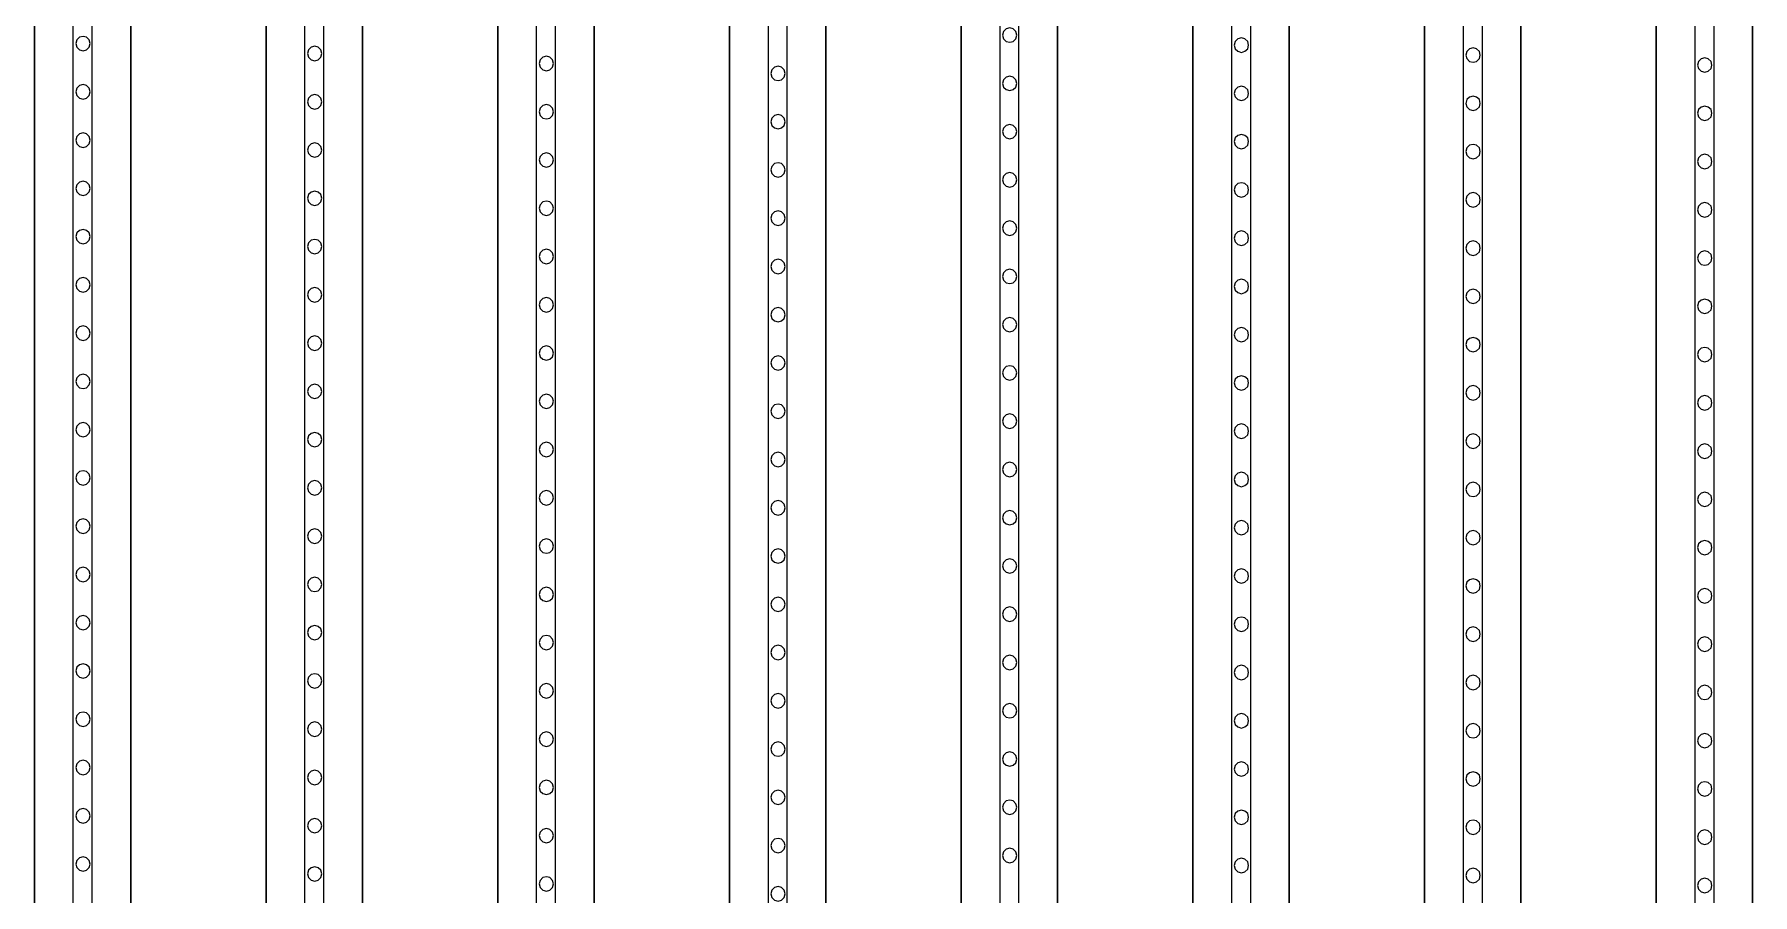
# Model space of a CAD drawing. Header units: metres. Extents: x -1550 to 1550, y -904 to 26100.
# Drawn here: x 12 to 190, y 6276.8 to 6365.9 of the extents above; entities that cross this region are included whole.
import ezdxf

# ---------------------------------------------------------------- set-up
doc = ezdxf.new("R2010")
doc.units = ezdxf.units.M
for name, color, linetype in [('Metal', 4, 'CONTINUOUS'), ('pattern_ionp', 7, 'CONTINUOUS'), ('Polyimide', 3, 'CONTINUOUS'), ('Polyimide_Negative', 5, 'CONTINUOUS')]:
    doc.layers.add(name, color=color, linetype=linetype)

msp = doc.modelspace()

# ---------------------------------------------------------------- linework, layer by layer
at = {"layer": 'Metal'}
for points in [[(18, 8.5), (18, 11993.5), (16, 11993.5), (16, 11993.5), (16, 8.5)], [(42, 262.47), (42, 11993.5), (40, 11993.5), (40, 11993.5), (40, 262.47)], [(66, 516.44), (66, 11993.5), (64, 11993.5), (64, 11993.5), (64, 516.44)], [(90, 770.4), (90, 11993.5), (88, 11993.5), (88, 11993.5), (88, 770.4)], [(114, 1024.37), (114, 11993.5), (112, 11993.5), (112, 11993.5), (112, 1024.37)], [(138, 1278.34), (138, 11993.5), (136, 11993.5), (136, 11993.5), (136, 1278.34)], [(162, 1532.31), (162, 11993.5), (160, 11993.5), (160, 11993.5), (160, 1532.31)], [(186, 1786.28), (186, 11993.5), (184, 11993.5), (184, 11993.5), (184, 1786.28)]]:
    msp.add_lwpolyline(points, dxfattribs=at)
at = {"layer": 'pattern_ionp'}
for points in [[(17.79, 6364.94), (17.69, 6365.32), (17.41, 6365.59), (17.04, 6365.69), (16.66, 6365.59), (16.39, 6365.32), (16.29, 6364.94), (16.39, 6364.57), (16.66, 6364.29), (17.04, 6364.19), (17.41, 6364.29), (17.69, 6364.57), (17.79, 6364.94)], [(113.79, 6365.82), (113.69, 6366.19), (113.41, 6366.47), (113.04, 6366.57), (112.66, 6366.47), (112.39, 6366.19), (112.29, 6365.82), (112.39, 6365.44), (112.66, 6365.17), (113.04, 6365.07), (113.41, 6365.17), (113.69, 6365.44), (113.79, 6365.82)], [(137.79, 6364.78), (137.69, 6365.16), (137.41, 6365.43), (137.04, 6365.53), (136.66, 6365.43), (136.39, 6365.16), (136.29, 6364.78), (136.39, 6364.41), (136.66, 6364.14), (137.04, 6364.03), (137.41, 6364.14), (137.69, 6364.41), (137.79, 6364.78)], [(41.79, 6363.91), (41.69, 6364.29), (41.41, 6364.56), (41.04, 6364.66), (40.66, 6364.56), (40.39, 6364.29), (40.29, 6363.91), (40.39, 6363.54), (40.66, 6363.26), (41.04, 6363.16), (41.41, 6363.26), (41.69, 6363.54), (41.79, 6363.91)], [(65.79, 6362.88), (65.69, 6363.25), (65.41, 6363.53), (65.04, 6363.63), (64.66, 6363.53), (64.39, 6363.25), (64.29, 6362.88), (64.39, 6362.5), (64.66, 6362.23), (65.04, 6362.13), (65.41, 6362.23), (65.69, 6362.5), (65.79, 6362.88)], [(161.79, 6363.75), (161.69, 6364.13), (161.41, 6364.4), (161.04, 6364.5), (160.66, 6364.4), (160.39, 6364.13), (160.29, 6363.75), (160.39, 6363.38), (160.66, 6363.1), (161.04, 6363), (161.41, 6363.1), (161.69, 6363.38), (161.79, 6363.75)], [(89.79, 6361.85), (89.69, 6362.22), (89.41, 6362.5), (89.04, 6362.6), (88.66, 6362.5), (88.39, 6362.22), (88.29, 6361.85), (88.39, 6361.47), (88.66, 6361.2), (89.04, 6361.1), (89.41, 6361.2), (89.69, 6361.47), (89.79, 6361.85)], [(185.79, 6362.72), (185.69, 6363.1), (185.41, 6363.37), (185.04, 6363.47), (184.66, 6363.37), (184.39, 6363.1), (184.29, 6362.72), (184.39, 6362.35), (184.66, 6362.07), (185.04, 6361.97), (185.41, 6362.07), (185.69, 6362.35), (185.79, 6362.72)], [(17.79, 6359.94), (17.69, 6360.32), (17.41, 6360.59), (17.04, 6360.69), (16.66, 6360.59), (16.39, 6360.32), (16.29, 6359.94), (16.39, 6359.57), (16.66, 6359.29), (17.04, 6359.19), (17.41, 6359.29), (17.69, 6359.57), (17.79, 6359.94)], [(113.79, 6360.82), (113.69, 6361.19), (113.41, 6361.47), (113.04, 6361.57), (112.66, 6361.47), (112.39, 6361.19), (112.29, 6360.82), (112.39, 6360.44), (112.66, 6360.17), (113.04, 6360.07), (113.41, 6360.17), (113.69, 6360.44), (113.79, 6360.82)], [(137.79, 6359.78), (137.69, 6360.16), (137.41, 6360.43), (137.04, 6360.53), (136.66, 6360.43), (136.39, 6360.16), (136.29, 6359.78), (136.39, 6359.41), (136.66, 6359.14), (137.04, 6359.03), (137.41, 6359.14), (137.69, 6359.41), (137.79, 6359.78)], [(41.79, 6358.91), (41.69, 6359.29), (41.41, 6359.56), (41.04, 6359.66), (40.66, 6359.56), (40.39, 6359.29), (40.29, 6358.91), (40.39, 6358.54), (40.66, 6358.26), (41.04, 6358.16), (41.41, 6358.26), (41.69, 6358.54), (41.79, 6358.91)], [(65.79, 6357.88), (65.69, 6358.25), (65.41, 6358.53), (65.04, 6358.63), (64.66, 6358.53), (64.39, 6358.25), (64.29, 6357.88), (64.39, 6357.5), (64.66, 6357.23), (65.04, 6357.13), (65.41, 6357.23), (65.69, 6357.5), (65.79, 6357.88)], [(161.79, 6358.75), (161.69, 6359.13), (161.41, 6359.4), (161.04, 6359.5), (160.66, 6359.4), (160.39, 6359.13), (160.29, 6358.75), (160.39, 6358.38), (160.66, 6358.1), (161.04, 6358), (161.41, 6358.1), (161.69, 6358.38), (161.79, 6358.75)], [(185.79, 6357.72), (185.69, 6358.1), (185.41, 6358.37), (185.04, 6358.47), (184.66, 6358.37), (184.39, 6358.1), (184.29, 6357.72), (184.39, 6357.35), (184.66, 6357.07), (185.04, 6356.97), (185.41, 6357.07), (185.69, 6357.35), (185.79, 6357.72)], [(89.79, 6356.85), (89.69, 6357.22), (89.41, 6357.5), (89.04, 6357.6), (88.66, 6357.5), (88.39, 6357.22), (88.29, 6356.85), (88.39, 6356.47), (88.66, 6356.2), (89.04, 6356.1), (89.41, 6356.2), (89.69, 6356.47), (89.79, 6356.85)], [(113.79, 6355.82), (113.69, 6356.19), (113.41, 6356.47), (113.04, 6356.57), (112.66, 6356.47), (112.39, 6356.19), (112.29, 6355.82), (112.39, 6355.44), (112.66, 6355.17), (113.04, 6355.07), (113.41, 6355.17), (113.69, 6355.44), (113.79, 6355.82)], [(17.79, 6354.94), (17.69, 6355.32), (17.41, 6355.59), (17.04, 6355.69), (16.66, 6355.59), (16.39, 6355.32), (16.29, 6354.94), (16.39, 6354.57), (16.66, 6354.29), (17.04, 6354.19), (17.41, 6354.29), (17.69, 6354.57), (17.79, 6354.94)], [(41.79, 6353.91), (41.69, 6354.29), (41.41, 6354.56), (41.04, 6354.66), (40.66, 6354.56), (40.39, 6354.29), (40.29, 6353.91), (40.39, 6353.54), (40.66, 6353.26), (41.04, 6353.16), (41.41, 6353.26), (41.69, 6353.54), (41.79, 6353.91)], [(137.79, 6354.78), (137.69, 6355.16), (137.41, 6355.43), (137.04, 6355.53), (136.66, 6355.43), (136.39, 6355.16), (136.29, 6354.78), (136.39, 6354.41), (136.66, 6354.14), (137.04, 6354.03), (137.41, 6354.14), (137.69, 6354.41), (137.79, 6354.78)], [(65.79, 6352.88), (65.69, 6353.25), (65.41, 6353.53), (65.04, 6353.63), (64.66, 6353.53), (64.39, 6353.25), (64.29, 6352.88), (64.39, 6352.5), (64.66, 6352.23), (65.04, 6352.13), (65.41, 6352.23), (65.69, 6352.5), (65.79, 6352.88)], [(161.79, 6353.75), (161.69, 6354.13), (161.41, 6354.4), (161.04, 6354.5), (160.66, 6354.4), (160.39, 6354.13), (160.29, 6353.75), (160.39, 6353.38), (160.66, 6353.1), (161.04, 6353), (161.41, 6353.1), (161.69, 6353.38), (161.79, 6353.75)], [(185.79, 6352.72), (185.69, 6353.1), (185.41, 6353.37), (185.04, 6353.47), (184.66, 6353.37), (184.39, 6353.1), (184.29, 6352.72), (184.39, 6352.35), (184.66, 6352.07), (185.04, 6351.97), (185.41, 6352.07), (185.69, 6352.35), (185.79, 6352.72)], [(89.79, 6351.85), (89.69, 6352.22), (89.41, 6352.5), (89.04, 6352.6), (88.66, 6352.5), (88.39, 6352.22), (88.29, 6351.85), (88.39, 6351.47), (88.66, 6351.2), (89.04, 6351.1), (89.41, 6351.2), (89.69, 6351.47), (89.79, 6351.85)], [(113.79, 6350.82), (113.69, 6351.19), (113.41, 6351.47), (113.04, 6351.57), (112.66, 6351.47), (112.39, 6351.19), (112.29, 6350.82), (112.39, 6350.44), (112.66, 6350.17), (113.04, 6350.07), (113.41, 6350.17), (113.69, 6350.44), (113.79, 6350.82)], [(17.79, 6349.94), (17.69, 6350.32), (17.41, 6350.59), (17.04, 6350.69), (16.66, 6350.59), (16.39, 6350.32), (16.29, 6349.94), (16.39, 6349.57), (16.66, 6349.29), (17.04, 6349.19), (17.41, 6349.29), (17.69, 6349.57), (17.79, 6349.94)], [(41.79, 6348.91), (41.69, 6349.29), (41.41, 6349.56), (41.04, 6349.66), (40.66, 6349.56), (40.39, 6349.29), (40.29, 6348.91), (40.39, 6348.54), (40.66, 6348.26), (41.04, 6348.16), (41.41, 6348.26), (41.69, 6348.54), (41.79, 6348.91)], [(137.79, 6349.78), (137.69, 6350.16), (137.41, 6350.43), (137.04, 6350.53), (136.66, 6350.43), (136.39, 6350.16), (136.29, 6349.78), (136.39, 6349.41), (136.66, 6349.14), (137.04, 6349.03), (137.41, 6349.14), (137.69, 6349.41), (137.79, 6349.78)], [(161.79, 6348.75), (161.69, 6349.13), (161.41, 6349.4), (161.04, 6349.5), (160.66, 6349.4), (160.39, 6349.13), (160.29, 6348.75), (160.39, 6348.38), (160.66, 6348.1), (161.04, 6348), (161.41, 6348.1), (161.69, 6348.38), (161.79, 6348.75)], [(65.79, 6347.88), (65.69, 6348.25), (65.41, 6348.53), (65.04, 6348.63), (64.66, 6348.53), (64.39, 6348.25), (64.29, 6347.88), (64.39, 6347.5), (64.66, 6347.23), (65.04, 6347.13), (65.41, 6347.23), (65.69, 6347.5), (65.79, 6347.88)], [(89.79, 6346.85), (89.69, 6347.22), (89.41, 6347.5), (89.04, 6347.6), (88.66, 6347.5), (88.39, 6347.22), (88.29, 6346.85), (88.39, 6346.47), (88.66, 6346.2), (89.04, 6346.1), (89.41, 6346.2), (89.69, 6346.47), (89.79, 6346.85)], [(185.79, 6347.72), (185.69, 6348.1), (185.41, 6348.37), (185.04, 6348.47), (184.66, 6348.37), (184.39, 6348.1), (184.29, 6347.72), (184.39, 6347.35), (184.66, 6347.07), (185.04, 6346.97), (185.41, 6347.07), (185.69, 6347.35), (185.79, 6347.72)], [(113.79, 6345.82), (113.69, 6346.19), (113.41, 6346.47), (113.04, 6346.57), (112.66, 6346.47), (112.39, 6346.19), (112.29, 6345.82), (112.39, 6345.44), (112.66, 6345.17), (113.04, 6345.07), (113.41, 6345.17), (113.69, 6345.44), (113.79, 6345.82)], [(17.79, 6344.94), (17.69, 6345.32), (17.41, 6345.59), (17.04, 6345.69), (16.66, 6345.59), (16.39, 6345.32), (16.29, 6344.94), (16.39, 6344.57), (16.66, 6344.29), (17.04, 6344.19), (17.41, 6344.29), (17.69, 6344.57), (17.79, 6344.94)], [(41.79, 6343.91), (41.69, 6344.29), (41.41, 6344.56), (41.04, 6344.66), (40.66, 6344.56), (40.39, 6344.29), (40.29, 6343.91), (40.39, 6343.54), (40.66, 6343.26), (41.04, 6343.16), (41.41, 6343.26), (41.69, 6343.54), (41.79, 6343.91)], [(137.79, 6344.78), (137.69, 6345.16), (137.41, 6345.43), (137.04, 6345.53), (136.66, 6345.43), (136.39, 6345.16), (136.29, 6344.78), (136.39, 6344.41), (136.66, 6344.14), (137.04, 6344.03), (137.41, 6344.14), (137.69, 6344.41), (137.79, 6344.78)], [(161.79, 6343.75), (161.69, 6344.13), (161.41, 6344.4), (161.04, 6344.5), (160.66, 6344.4), (160.39, 6344.13), (160.29, 6343.75), (160.39, 6343.38), (160.66, 6343.1), (161.04, 6343), (161.41, 6343.1), (161.69, 6343.38), (161.79, 6343.75)], [(65.79, 6342.88), (65.69, 6343.25), (65.41, 6343.53), (65.04, 6343.63), (64.66, 6343.53), (64.39, 6343.25), (64.29, 6342.88), (64.39, 6342.5), (64.66, 6342.23), (65.04, 6342.13), (65.41, 6342.23), (65.69, 6342.5), (65.79, 6342.88)], [(89.79, 6341.85), (89.69, 6342.22), (89.41, 6342.5), (89.04, 6342.6), (88.66, 6342.5), (88.39, 6342.22), (88.29, 6341.85), (88.39, 6341.47), (88.66, 6341.2), (89.04, 6341.1), (89.41, 6341.2), (89.69, 6341.47), (89.79, 6341.85)], [(185.79, 6342.72), (185.69, 6343.1), (185.41, 6343.37), (185.04, 6343.47), (184.66, 6343.37), (184.39, 6343.1), (184.29, 6342.72), (184.39, 6342.35), (184.66, 6342.07), (185.04, 6341.97), (185.41, 6342.07), (185.69, 6342.35), (185.79, 6342.72)], [(17.79, 6339.94), (17.69, 6340.32), (17.41, 6340.59), (17.04, 6340.69), (16.66, 6340.59), (16.39, 6340.32), (16.29, 6339.94), (16.39, 6339.57), (16.66, 6339.29), (17.04, 6339.19), (17.41, 6339.29), (17.69, 6339.57), (17.79, 6339.94)], [(113.79, 6340.82), (113.69, 6341.19), (113.41, 6341.47), (113.04, 6341.57), (112.66, 6341.47), (112.39, 6341.19), (112.29, 6340.82), (112.39, 6340.44), (112.66, 6340.17), (113.04, 6340.07), (113.41, 6340.17), (113.69, 6340.44), (113.79, 6340.82)], [(137.79, 6339.78), (137.69, 6340.16), (137.41, 6340.43), (137.04, 6340.53), (136.66, 6340.43), (136.39, 6340.16), (136.29, 6339.78), (136.39, 6339.41), (136.66, 6339.14), (137.04, 6339.03), (137.41, 6339.14), (137.69, 6339.41), (137.79, 6339.78)], [(41.79, 6338.91), (41.69, 6339.29), (41.41, 6339.56), (41.04, 6339.66), (40.66, 6339.56), (40.39, 6339.29), (40.29, 6338.91), (40.39, 6338.54), (40.66, 6338.26), (41.04, 6338.16), (41.41, 6338.26), (41.69, 6338.54), (41.79, 6338.91)], [(65.79, 6337.88), (65.69, 6338.25), (65.41, 6338.53), (65.04, 6338.63), (64.66, 6338.53), (64.39, 6338.25), (64.29, 6337.88), (64.39, 6337.5), (64.66, 6337.23), (65.04, 6337.13), (65.41, 6337.23), (65.69, 6337.5), (65.79, 6337.88)], [(161.79, 6338.75), (161.69, 6339.13), (161.41, 6339.4), (161.04, 6339.5), (160.66, 6339.4), (160.39, 6339.13), (160.29, 6338.75), (160.39, 6338.38), (160.66, 6338.1), (161.04, 6338), (161.41, 6338.1), (161.69, 6338.38), (161.79, 6338.75)], [(89.79, 6336.85), (89.69, 6337.22), (89.41, 6337.5), (89.04, 6337.6), (88.66, 6337.5), (88.39, 6337.22), (88.29, 6336.85), (88.39, 6336.47), (88.66, 6336.2), (89.04, 6336.1), (89.41, 6336.2), (89.69, 6336.47), (89.79, 6336.85)], [(185.79, 6337.72), (185.69, 6338.1), (185.41, 6338.37), (185.04, 6338.47), (184.66, 6338.37), (184.39, 6338.1), (184.29, 6337.72), (184.39, 6337.35), (184.66, 6337.07), (185.04, 6336.97), (185.41, 6337.07), (185.69, 6337.35), (185.79, 6337.72)], [(17.79, 6334.94), (17.69, 6335.32), (17.41, 6335.59), (17.04, 6335.69), (16.66, 6335.59), (16.39, 6335.32), (16.29, 6334.94), (16.39, 6334.57), (16.66, 6334.29), (17.04, 6334.19), (17.41, 6334.29), (17.69, 6334.57), (17.79, 6334.94)], [(113.79, 6335.82), (113.69, 6336.19), (113.41, 6336.47), (113.04, 6336.57), (112.66, 6336.47), (112.39, 6336.19), (112.29, 6335.82), (112.39, 6335.44), (112.66, 6335.17), (113.04, 6335.07), (113.41, 6335.17), (113.69, 6335.44), (113.79, 6335.82)], [(137.79, 6334.78), (137.69, 6335.16), (137.41, 6335.43), (137.04, 6335.53), (136.66, 6335.43), (136.39, 6335.16), (136.29, 6334.78), (136.39, 6334.41), (136.66, 6334.14), (137.04, 6334.03), (137.41, 6334.14), (137.69, 6334.41), (137.79, 6334.78)], [(41.79, 6333.91), (41.69, 6334.29), (41.41, 6334.56), (41.04, 6334.66), (40.66, 6334.56), (40.39, 6334.29), (40.29, 6333.91), (40.39, 6333.54), (40.66, 6333.26), (41.04, 6333.16), (41.41, 6333.26), (41.69, 6333.54), (41.79, 6333.91)], [(65.79, 6332.88), (65.69, 6333.25), (65.41, 6333.53), (65.04, 6333.63), (64.66, 6333.53), (64.39, 6333.25), (64.29, 6332.88), (64.39, 6332.5), (64.66, 6332.23), (65.04, 6332.13), (65.41, 6332.23), (65.69, 6332.5), (65.79, 6332.88)], [(161.79, 6333.75), (161.69, 6334.13), (161.41, 6334.4), (161.04, 6334.5), (160.66, 6334.4), (160.39, 6334.13), (160.29, 6333.75), (160.39, 6333.38), (160.66, 6333.1), (161.04, 6333), (161.41, 6333.1), (161.69, 6333.38), (161.79, 6333.75)], [(185.79, 6332.72), (185.69, 6333.1), (185.41, 6333.37), (185.04, 6333.47), (184.66, 6333.37), (184.39, 6333.1), (184.29, 6332.72), (184.39, 6332.35), (184.66, 6332.07), (185.04, 6331.97), (185.41, 6332.07), (185.69, 6332.35), (185.79, 6332.72)], [(89.79, 6331.85), (89.69, 6332.22), (89.41, 6332.5), (89.04, 6332.6), (88.66, 6332.5), (88.39, 6332.22), (88.29, 6331.85), (88.39, 6331.47), (88.66, 6331.2), (89.04, 6331.1), (89.41, 6331.2), (89.69, 6331.47), (89.79, 6331.85)], [(113.79, 6330.82), (113.69, 6331.19), (113.41, 6331.47), (113.04, 6331.57), (112.66, 6331.47), (112.39, 6331.19), (112.29, 6330.82), (112.39, 6330.44), (112.66, 6330.17), (113.04, 6330.07), (113.41, 6330.17), (113.69, 6330.44), (113.79, 6330.82)], [(17.79, 6329.94), (17.69, 6330.32), (17.41, 6330.59), (17.04, 6330.69), (16.66, 6330.59), (16.39, 6330.32), (16.29, 6329.94), (16.39, 6329.57), (16.66, 6329.29), (17.04, 6329.19), (17.41, 6329.29), (17.69, 6329.57), (17.79, 6329.94)], [(137.79, 6329.78), (137.69, 6330.16), (137.41, 6330.43), (137.04, 6330.53), (136.66, 6330.43), (136.39, 6330.16), (136.29, 6329.78), (136.39, 6329.41), (136.66, 6329.14), (137.04, 6329.03), (137.41, 6329.14), (137.69, 6329.41), (137.79, 6329.78)], [(41.79, 6328.91), (41.69, 6329.29), (41.41, 6329.56), (41.04, 6329.66), (40.66, 6329.56), (40.39, 6329.29), (40.29, 6328.91), (40.39, 6328.54), (40.66, 6328.26), (41.04, 6328.16), (41.41, 6328.26), (41.69, 6328.54), (41.79, 6328.91)], [(65.79, 6327.88), (65.69, 6328.25), (65.41, 6328.53), (65.04, 6328.63), (64.66, 6328.53), (64.39, 6328.25), (64.29, 6327.88), (64.39, 6327.5), (64.66, 6327.23), (65.04, 6327.13), (65.41, 6327.23), (65.69, 6327.5), (65.79, 6327.88)], [(161.79, 6328.75), (161.69, 6329.13), (161.41, 6329.4), (161.04, 6329.5), (160.66, 6329.4), (160.39, 6329.13), (160.29, 6328.75), (160.39, 6328.38), (160.66, 6328.1), (161.04, 6328), (161.41, 6328.1), (161.69, 6328.38), (161.79, 6328.75)], [(185.79, 6327.72), (185.69, 6328.1), (185.41, 6328.37), (185.04, 6328.47), (184.66, 6328.37), (184.39, 6328.1), (184.29, 6327.72), (184.39, 6327.35), (184.66, 6327.07), (185.04, 6326.97), (185.41, 6327.07), (185.69, 6327.35), (185.79, 6327.72)], [(89.79, 6326.85), (89.69, 6327.22), (89.41, 6327.5), (89.04, 6327.6), (88.66, 6327.5), (88.39, 6327.22), (88.29, 6326.85), (88.39, 6326.47), (88.66, 6326.2), (89.04, 6326.1), (89.41, 6326.2), (89.69, 6326.47), (89.79, 6326.85)], [(113.79, 6325.82), (113.69, 6326.19), (113.41, 6326.47), (113.04, 6326.57), (112.66, 6326.47), (112.39, 6326.19), (112.29, 6325.82), (112.39, 6325.44), (112.66, 6325.17), (113.04, 6325.07), (113.41, 6325.17), (113.69, 6325.44), (113.79, 6325.82)], [(17.79, 6324.94), (17.69, 6325.32), (17.41, 6325.59), (17.04, 6325.69), (16.66, 6325.59), (16.39, 6325.32), (16.29, 6324.94), (16.39, 6324.57), (16.66, 6324.29), (17.04, 6324.19), (17.41, 6324.29), (17.69, 6324.57), (17.79, 6324.94)], [(41.79, 6323.91), (41.69, 6324.29), (41.41, 6324.56), (41.04, 6324.66), (40.66, 6324.56), (40.39, 6324.29), (40.29, 6323.91), (40.39, 6323.54), (40.66, 6323.26), (41.04, 6323.16), (41.41, 6323.26), (41.69, 6323.54), (41.79, 6323.91)], [(137.79, 6324.78), (137.69, 6325.16), (137.41, 6325.43), (137.04, 6325.53), (136.66, 6325.43), (136.39, 6325.16), (136.29, 6324.78), (136.39, 6324.41), (136.66, 6324.14), (137.04, 6324.03), (137.41, 6324.14), (137.69, 6324.41), (137.79, 6324.78)], [(161.79, 6323.75), (161.69, 6324.13), (161.41, 6324.4), (161.04, 6324.5), (160.66, 6324.4), (160.39, 6324.13), (160.29, 6323.75), (160.39, 6323.38), (160.66, 6323.1), (161.04, 6323), (161.41, 6323.1), (161.69, 6323.38), (161.79, 6323.75)], [(65.79, 6322.88), (65.69, 6323.25), (65.41, 6323.53), (65.04, 6323.63), (64.66, 6323.53), (64.39, 6323.25), (64.29, 6322.88), (64.39, 6322.5), (64.66, 6322.23), (65.04, 6322.13), (65.41, 6322.23), (65.69, 6322.5), (65.79, 6322.88)], [(89.79, 6321.85), (89.69, 6322.22), (89.41, 6322.5), (89.04, 6322.6), (88.66, 6322.5), (88.39, 6322.22), (88.29, 6321.85), (88.39, 6321.47), (88.66, 6321.2), (89.04, 6321.1), (89.41, 6321.2), (89.69, 6321.47), (89.79, 6321.85)], [(185.79, 6322.72), (185.69, 6323.1), (185.41, 6323.37), (185.04, 6323.47), (184.66, 6323.37), (184.39, 6323.1), (184.29, 6322.72), (184.39, 6322.35), (184.66, 6322.07), (185.04, 6321.97), (185.41, 6322.07), (185.69, 6322.35), (185.79, 6322.72)], [(113.79, 6320.82), (113.69, 6321.19), (113.41, 6321.47), (113.04, 6321.57), (112.66, 6321.47), (112.39, 6321.19), (112.29, 6320.82), (112.39, 6320.44), (112.66, 6320.17), (113.04, 6320.07), (113.41, 6320.17), (113.69, 6320.44), (113.79, 6320.82)], [(17.79, 6319.94), (17.69, 6320.32), (17.41, 6320.59), (17.04, 6320.69), (16.66, 6320.59), (16.39, 6320.32), (16.29, 6319.94), (16.39, 6319.57), (16.66, 6319.29), (17.04, 6319.19), (17.41, 6319.29), (17.69, 6319.57), (17.79, 6319.94)], [(41.79, 6318.91), (41.69, 6319.29), (41.41, 6319.56), (41.04, 6319.66), (40.66, 6319.56), (40.39, 6319.29), (40.29, 6318.91), (40.39, 6318.54), (40.66, 6318.26), (41.04, 6318.16), (41.41, 6318.26), (41.69, 6318.54), (41.79, 6318.91)], [(137.79, 6319.78), (137.69, 6320.16), (137.41, 6320.43), (137.04, 6320.53), (136.66, 6320.43), (136.39, 6320.16), (136.29, 6319.78), (136.39, 6319.41), (136.66, 6319.14), (137.04, 6319.03), (137.41, 6319.14), (137.69, 6319.41), (137.79, 6319.78)], [(161.79, 6318.75), (161.69, 6319.13), (161.41, 6319.4), (161.04, 6319.5), (160.66, 6319.4), (160.39, 6319.13), (160.29, 6318.75), (160.39, 6318.38), (160.66, 6318.1), (161.04, 6318), (161.41, 6318.1), (161.69, 6318.38), (161.79, 6318.75)], [(65.79, 6317.88), (65.69, 6318.25), (65.41, 6318.53), (65.04, 6318.63), (64.66, 6318.53), (64.39, 6318.25), (64.29, 6317.88), (64.39, 6317.5), (64.66, 6317.23), (65.04, 6317.13), (65.41, 6317.23), (65.69, 6317.5), (65.79, 6317.88)], [(89.79, 6316.85), (89.69, 6317.22), (89.41, 6317.5), (89.04, 6317.6), (88.66, 6317.5), (88.39, 6317.22), (88.29, 6316.85), (88.39, 6316.47), (88.66, 6316.2), (89.04, 6316.1), (89.41, 6316.2), (89.69, 6316.47), (89.79, 6316.85)], [(185.79, 6317.72), (185.69, 6318.1), (185.41, 6318.37), (185.04, 6318.47), (184.66, 6318.37), (184.39, 6318.1), (184.29, 6317.72), (184.39, 6317.35), (184.66, 6317.07), (185.04, 6316.97), (185.41, 6317.07), (185.69, 6317.35), (185.79, 6317.72)], [(17.79, 6314.94), (17.69, 6315.32), (17.41, 6315.59), (17.04, 6315.69), (16.66, 6315.59), (16.39, 6315.32), (16.29, 6314.94), (16.39, 6314.57), (16.66, 6314.29), (17.04, 6314.19), (17.41, 6314.29), (17.69, 6314.57), (17.79, 6314.94)], [(113.79, 6315.82), (113.69, 6316.19), (113.41, 6316.47), (113.04, 6316.57), (112.66, 6316.47), (112.39, 6316.19), (112.29, 6315.82), (112.39, 6315.44), (112.66, 6315.17), (113.04, 6315.07), (113.41, 6315.17), (113.69, 6315.44), (113.79, 6315.82)], [(137.79, 6314.78), (137.69, 6315.16), (137.41, 6315.43), (137.04, 6315.53), (136.66, 6315.43), (136.39, 6315.16), (136.29, 6314.78), (136.39, 6314.41), (136.66, 6314.14), (137.04, 6314.03), (137.41, 6314.14), (137.69, 6314.41), (137.79, 6314.78)], [(41.79, 6313.91), (41.69, 6314.29), (41.41, 6314.56), (41.04, 6314.66), (40.66, 6314.56), (40.39, 6314.29), (40.29, 6313.91), (40.39, 6313.54), (40.66, 6313.26), (41.04, 6313.16), (41.41, 6313.26), (41.69, 6313.54), (41.79, 6313.91)], [(161.79, 6313.75), (161.69, 6314.13), (161.41, 6314.4), (161.04, 6314.5), (160.66, 6314.4), (160.39, 6314.13), (160.29, 6313.75), (160.39, 6313.38), (160.66, 6313.1), (161.04, 6313), (161.41, 6313.1), (161.69, 6313.38), (161.79, 6313.75)], [(65.79, 6312.88), (65.69, 6313.25), (65.41, 6313.53), (65.04, 6313.63), (64.66, 6313.53), (64.39, 6313.25), (64.29, 6312.88), (64.39, 6312.5), (64.66, 6312.23), (65.04, 6312.13), (65.41, 6312.23), (65.69, 6312.5), (65.79, 6312.88)], [(89.79, 6311.85), (89.69, 6312.22), (89.41, 6312.5), (89.04, 6312.6), (88.66, 6312.5), (88.39, 6312.22), (88.29, 6311.85), (88.39, 6311.47), (88.66, 6311.2), (89.04, 6311.1), (89.41, 6311.2), (89.69, 6311.47), (89.79, 6311.85)], [(185.79, 6312.72), (185.69, 6313.1), (185.41, 6313.37), (185.04, 6313.47), (184.66, 6313.37), (184.39, 6313.1), (184.29, 6312.72), (184.39, 6312.35), (184.66, 6312.07), (185.04, 6311.97), (185.41, 6312.07), (185.69, 6312.35), (185.79, 6312.72)], [(17.79, 6309.94), (17.69, 6310.32), (17.41, 6310.59), (17.04, 6310.69), (16.66, 6310.59), (16.39, 6310.32), (16.29, 6309.94), (16.39, 6309.57), (16.66, 6309.29), (17.04, 6309.19), (17.41, 6309.29), (17.69, 6309.57), (17.79, 6309.94)], [(113.79, 6310.82), (113.69, 6311.19), (113.41, 6311.47), (113.04, 6311.57), (112.66, 6311.47), (112.39, 6311.19), (112.29, 6310.82), (112.39, 6310.44), (112.66, 6310.17), (113.04, 6310.07), (113.41, 6310.17), (113.69, 6310.44), (113.79, 6310.82)], [(137.79, 6309.78), (137.69, 6310.16), (137.41, 6310.43), (137.04, 6310.53), (136.66, 6310.43), (136.39, 6310.16), (136.29, 6309.78), (136.39, 6309.41), (136.66, 6309.14), (137.04, 6309.03), (137.41, 6309.14), (137.69, 6309.41), (137.79, 6309.78)], [(41.79, 6308.91), (41.69, 6309.29), (41.41, 6309.56), (41.04, 6309.66), (40.66, 6309.56), (40.39, 6309.29), (40.29, 6308.91), (40.39, 6308.54), (40.66, 6308.26), (41.04, 6308.16), (41.41, 6308.26), (41.69, 6308.54), (41.79, 6308.91)], [(65.79, 6307.88), (65.69, 6308.25), (65.41, 6308.53), (65.04, 6308.63), (64.66, 6308.53), (64.39, 6308.25), (64.29, 6307.88), (64.39, 6307.5), (64.66, 6307.23), (65.04, 6307.13), (65.41, 6307.23), (65.69, 6307.5), (65.79, 6307.88)], [(161.79, 6308.75), (161.69, 6309.13), (161.41, 6309.4), (161.04, 6309.5), (160.66, 6309.4), (160.39, 6309.13), (160.29, 6308.75), (160.39, 6308.38), (160.66, 6308.1), (161.04, 6308), (161.41, 6308.1), (161.69, 6308.38), (161.79, 6308.75)], [(185.79, 6307.72), (185.69, 6308.1), (185.41, 6308.37), (185.04, 6308.47), (184.66, 6308.37), (184.39, 6308.1), (184.29, 6307.72), (184.39, 6307.35), (184.66, 6307.07), (185.04, 6306.97), (185.41, 6307.07), (185.69, 6307.35), (185.79, 6307.72)], [(89.79, 6306.85), (89.69, 6307.22), (89.41, 6307.5), (89.04, 6307.6), (88.66, 6307.5), (88.39, 6307.22), (88.29, 6306.85), (88.39, 6306.47), (88.66, 6306.2), (89.04, 6306.1), (89.41, 6306.2), (89.69, 6306.47), (89.79, 6306.85)], [(113.79, 6305.82), (113.69, 6306.19), (113.41, 6306.47), (113.04, 6306.57), (112.66, 6306.47), (112.39, 6306.19), (112.29, 6305.82), (112.39, 6305.44), (112.66, 6305.17), (113.04, 6305.07), (113.41, 6305.17), (113.69, 6305.44), (113.79, 6305.82)], [(17.79, 6304.94), (17.69, 6305.32), (17.41, 6305.59), (17.04, 6305.69), (16.66, 6305.59), (16.39, 6305.32), (16.29, 6304.94), (16.39, 6304.57), (16.66, 6304.29), (17.04, 6304.19), (17.41, 6304.29), (17.69, 6304.57), (17.79, 6304.94)], [(137.79, 6304.78), (137.69, 6305.16), (137.41, 6305.43), (137.04, 6305.53), (136.66, 6305.43), (136.39, 6305.16), (136.29, 6304.78), (136.39, 6304.41), (136.66, 6304.14), (137.04, 6304.03), (137.41, 6304.14), (137.69, 6304.41), (137.79, 6304.78)], [(41.79, 6303.91), (41.69, 6304.29), (41.41, 6304.56), (41.04, 6304.66), (40.66, 6304.56), (40.39, 6304.29), (40.29, 6303.91), (40.39, 6303.54), (40.66, 6303.26), (41.04, 6303.16), (41.41, 6303.26), (41.69, 6303.54), (41.79, 6303.91)], [(65.79, 6302.88), (65.69, 6303.25), (65.41, 6303.53), (65.04, 6303.63), (64.66, 6303.53), (64.39, 6303.25), (64.29, 6302.88), (64.39, 6302.5), (64.66, 6302.23), (65.04, 6302.13), (65.41, 6302.23), (65.69, 6302.5), (65.79, 6302.88)], [(161.79, 6303.75), (161.69, 6304.13), (161.41, 6304.4), (161.04, 6304.5), (160.66, 6304.4), (160.39, 6304.13), (160.29, 6303.75), (160.39, 6303.38), (160.66, 6303.1), (161.04, 6303), (161.41, 6303.1), (161.69, 6303.38), (161.79, 6303.75)], [(185.79, 6302.72), (185.69, 6303.1), (185.41, 6303.37), (185.04, 6303.47), (184.66, 6303.37), (184.39, 6303.1), (184.29, 6302.72), (184.39, 6302.35), (184.66, 6302.07), (185.04, 6301.97), (185.41, 6302.07), (185.69, 6302.35), (185.79, 6302.72)], [(89.79, 6301.85), (89.69, 6302.22), (89.41, 6302.5), (89.04, 6302.6), (88.66, 6302.5), (88.39, 6302.22), (88.29, 6301.85), (88.39, 6301.47), (88.66, 6301.2), (89.04, 6301.1), (89.41, 6301.2), (89.69, 6301.47), (89.79, 6301.85)], [(113.79, 6300.82), (113.69, 6301.19), (113.41, 6301.47), (113.04, 6301.57), (112.66, 6301.47), (112.39, 6301.19), (112.29, 6300.82), (112.39, 6300.44), (112.66, 6300.17), (113.04, 6300.07), (113.41, 6300.17), (113.69, 6300.44), (113.79, 6300.82)], [(17.79, 6299.94), (17.69, 6300.32), (17.41, 6300.59), (17.04, 6300.69), (16.66, 6300.59), (16.39, 6300.32), (16.29, 6299.94), (16.39, 6299.57), (16.66, 6299.29), (17.04, 6299.19), (17.41, 6299.29), (17.69, 6299.57), (17.79, 6299.94)], [(41.79, 6298.91), (41.69, 6299.29), (41.41, 6299.56), (41.04, 6299.66), (40.66, 6299.56), (40.39, 6299.29), (40.29, 6298.91), (40.39, 6298.54), (40.66, 6298.26), (41.04, 6298.16), (41.41, 6298.26), (41.69, 6298.54), (41.79, 6298.91)], [(137.79, 6299.78), (137.69, 6300.16), (137.41, 6300.43), (137.04, 6300.53), (136.66, 6300.43), (136.39, 6300.16), (136.29, 6299.78), (136.39, 6299.41), (136.66, 6299.14), (137.04, 6299.03), (137.41, 6299.14), (137.69, 6299.41), (137.79, 6299.78)], [(161.79, 6298.75), (161.69, 6299.13), (161.41, 6299.4), (161.04, 6299.5), (160.66, 6299.4), (160.39, 6299.13), (160.29, 6298.75), (160.39, 6298.38), (160.66, 6298.1), (161.04, 6298), (161.41, 6298.1), (161.69, 6298.38), (161.79, 6298.75)], [(65.79, 6297.88), (65.69, 6298.25), (65.41, 6298.53), (65.04, 6298.63), (64.66, 6298.53), (64.39, 6298.25), (64.29, 6297.88), (64.39, 6297.5), (64.66, 6297.23), (65.04, 6297.13), (65.41, 6297.23), (65.69, 6297.5), (65.79, 6297.88)], [(185.79, 6297.72), (185.69, 6298.1), (185.41, 6298.37), (185.04, 6298.47), (184.66, 6298.37), (184.39, 6298.1), (184.29, 6297.72), (184.39, 6297.35), (184.66, 6297.07), (185.04, 6296.97), (185.41, 6297.07), (185.69, 6297.35), (185.79, 6297.72)], [(89.79, 6296.85), (89.69, 6297.22), (89.41, 6297.5), (89.04, 6297.6), (88.66, 6297.5), (88.39, 6297.22), (88.29, 6296.85), (88.39, 6296.47), (88.66, 6296.2), (89.04, 6296.1), (89.41, 6296.2), (89.69, 6296.47), (89.79, 6296.85)], [(113.79, 6295.82), (113.69, 6296.19), (113.41, 6296.47), (113.04, 6296.57), (112.66, 6296.47), (112.39, 6296.19), (112.29, 6295.82), (112.39, 6295.44), (112.66, 6295.17), (113.04, 6295.07), (113.41, 6295.17), (113.69, 6295.44), (113.79, 6295.82)], [(17.79, 6294.94), (17.69, 6295.32), (17.41, 6295.59), (17.04, 6295.69), (16.66, 6295.59), (16.39, 6295.32), (16.29, 6294.94), (16.39, 6294.57), (16.66, 6294.29), (17.04, 6294.19), (17.41, 6294.29), (17.69, 6294.57), (17.79, 6294.94)], [(41.79, 6293.91), (41.69, 6294.29), (41.41, 6294.56), (41.04, 6294.66), (40.66, 6294.56), (40.39, 6294.29), (40.29, 6293.91), (40.39, 6293.54), (40.66, 6293.26), (41.04, 6293.16), (41.41, 6293.26), (41.69, 6293.54), (41.79, 6293.91)], [(137.79, 6294.78), (137.69, 6295.16), (137.41, 6295.43), (137.04, 6295.53), (136.66, 6295.43), (136.39, 6295.16), (136.29, 6294.78), (136.39, 6294.41), (136.66, 6294.14), (137.04, 6294.03), (137.41, 6294.14), (137.69, 6294.41), (137.79, 6294.78)], [(161.79, 6293.75), (161.69, 6294.13), (161.41, 6294.4), (161.04, 6294.5), (160.66, 6294.4), (160.39, 6294.13), (160.29, 6293.75), (160.39, 6293.38), (160.66, 6293.1), (161.04, 6293), (161.41, 6293.1), (161.69, 6293.38), (161.79, 6293.75)], [(65.79, 6292.88), (65.69, 6293.25), (65.41, 6293.53), (65.04, 6293.63), (64.66, 6293.53), (64.39, 6293.25), (64.29, 6292.88), (64.39, 6292.5), (64.66, 6292.23), (65.04, 6292.13), (65.41, 6292.23), (65.69, 6292.5), (65.79, 6292.88)], [(89.79, 6291.85), (89.69, 6292.22), (89.41, 6292.5), (89.04, 6292.6), (88.66, 6292.5), (88.39, 6292.22), (88.29, 6291.85), (88.39, 6291.47), (88.66, 6291.2), (89.04, 6291.1), (89.41, 6291.2), (89.69, 6291.47), (89.79, 6291.85)], [(185.79, 6292.72), (185.69, 6293.1), (185.41, 6293.37), (185.04, 6293.47), (184.66, 6293.37), (184.39, 6293.1), (184.29, 6292.72), (184.39, 6292.35), (184.66, 6292.07), (185.04, 6291.97), (185.41, 6292.07), (185.69, 6292.35), (185.79, 6292.72)], [(17.79, 6289.94), (17.69, 6290.32), (17.41, 6290.59), (17.04, 6290.69), (16.66, 6290.59), (16.39, 6290.32), (16.29, 6289.94), (16.39, 6289.57), (16.66, 6289.29), (17.04, 6289.19), (17.41, 6289.29), (17.69, 6289.57), (17.79, 6289.94)], [(113.79, 6290.82), (113.69, 6291.19), (113.41, 6291.47), (113.04, 6291.57), (112.66, 6291.47), (112.39, 6291.19), (112.29, 6290.82), (112.39, 6290.44), (112.66, 6290.17), (113.04, 6290.07), (113.41, 6290.17), (113.69, 6290.44), (113.79, 6290.82)], [(137.79, 6289.78), (137.69, 6290.16), (137.41, 6290.43), (137.04, 6290.53), (136.66, 6290.43), (136.39, 6290.16), (136.29, 6289.78), (136.39, 6289.41), (136.66, 6289.14), (137.04, 6289.03), (137.41, 6289.14), (137.69, 6289.41), (137.79, 6289.78)], [(41.79, 6288.91), (41.69, 6289.29), (41.41, 6289.56), (41.04, 6289.66), (40.66, 6289.56), (40.39, 6289.29), (40.29, 6288.91), (40.39, 6288.54), (40.66, 6288.26), (41.04, 6288.16), (41.41, 6288.26), (41.69, 6288.54), (41.79, 6288.91)], [(161.79, 6288.75), (161.69, 6289.13), (161.41, 6289.4), (161.04, 6289.5), (160.66, 6289.4), (160.39, 6289.13), (160.29, 6288.75), (160.39, 6288.38), (160.66, 6288.1), (161.04, 6288), (161.41, 6288.1), (161.69, 6288.38), (161.79, 6288.75)], [(65.79, 6287.88), (65.69, 6288.25), (65.41, 6288.53), (65.04, 6288.63), (64.66, 6288.53), (64.39, 6288.25), (64.29, 6287.88), (64.39, 6287.5), (64.66, 6287.23), (65.04, 6287.13), (65.41, 6287.23), (65.69, 6287.5), (65.79, 6287.88)], [(89.79, 6286.85), (89.69, 6287.22), (89.41, 6287.5), (89.04, 6287.6), (88.66, 6287.5), (88.39, 6287.22), (88.29, 6286.85), (88.39, 6286.47), (88.66, 6286.2), (89.04, 6286.1), (89.41, 6286.2), (89.69, 6286.47), (89.79, 6286.85)], [(185.79, 6287.72), (185.69, 6288.1), (185.41, 6288.37), (185.04, 6288.47), (184.66, 6288.37), (184.39, 6288.1), (184.29, 6287.72), (184.39, 6287.35), (184.66, 6287.07), (185.04, 6286.97), (185.41, 6287.07), (185.69, 6287.35), (185.79, 6287.72)], [(17.79, 6284.94), (17.69, 6285.32), (17.41, 6285.59), (17.04, 6285.69), (16.66, 6285.59), (16.39, 6285.32), (16.29, 6284.94), (16.39, 6284.57), (16.66, 6284.29), (17.04, 6284.19), (17.41, 6284.29), (17.69, 6284.57), (17.79, 6284.94)], [(113.79, 6285.82), (113.69, 6286.19), (113.41, 6286.47), (113.04, 6286.57), (112.66, 6286.47), (112.39, 6286.19), (112.29, 6285.82), (112.39, 6285.44), (112.66, 6285.17), (113.04, 6285.07), (113.41, 6285.17), (113.69, 6285.44), (113.79, 6285.82)], [(137.79, 6284.78), (137.69, 6285.16), (137.41, 6285.43), (137.04, 6285.53), (136.66, 6285.43), (136.39, 6285.16), (136.29, 6284.78), (136.39, 6284.41), (136.66, 6284.14), (137.04, 6284.03), (137.41, 6284.14), (137.69, 6284.41), (137.79, 6284.78)], [(41.79, 6283.91), (41.69, 6284.29), (41.41, 6284.56), (41.04, 6284.66), (40.66, 6284.56), (40.39, 6284.29), (40.29, 6283.91), (40.39, 6283.54), (40.66, 6283.26), (41.04, 6283.16), (41.41, 6283.26), (41.69, 6283.54), (41.79, 6283.91)], [(65.79, 6282.88), (65.69, 6283.25), (65.41, 6283.53), (65.04, 6283.63), (64.66, 6283.53), (64.39, 6283.25), (64.29, 6282.88), (64.39, 6282.5), (64.66, 6282.23), (65.04, 6282.13), (65.41, 6282.23), (65.69, 6282.5), (65.79, 6282.88)], [(161.79, 6283.75), (161.69, 6284.13), (161.41, 6284.4), (161.04, 6284.5), (160.66, 6284.4), (160.39, 6284.13), (160.29, 6283.75), (160.39, 6283.38), (160.66, 6283.1), (161.04, 6283), (161.41, 6283.1), (161.69, 6283.38), (161.79, 6283.75)], [(185.79, 6282.72), (185.69, 6283.1), (185.41, 6283.37), (185.04, 6283.47), (184.66, 6283.37), (184.39, 6283.1), (184.29, 6282.72), (184.39, 6282.35), (184.66, 6282.07), (185.04, 6281.97), (185.41, 6282.07), (185.69, 6282.35), (185.79, 6282.72)], [(89.79, 6281.85), (89.69, 6282.22), (89.41, 6282.5), (89.04, 6282.6), (88.66, 6282.5), (88.39, 6282.22), (88.29, 6281.85), (88.39, 6281.47), (88.66, 6281.2), (89.04, 6281.1), (89.41, 6281.2), (89.69, 6281.47), (89.79, 6281.85)], [(17.79, 6279.94), (17.69, 6280.32), (17.41, 6280.59), (17.04, 6280.69), (16.66, 6280.59), (16.39, 6280.32), (16.29, 6279.94), (16.39, 6279.57), (16.66, 6279.29), (17.04, 6279.19), (17.41, 6279.29), (17.69, 6279.57), (17.79, 6279.94)], [(113.79, 6280.82), (113.69, 6281.19), (113.41, 6281.47), (113.04, 6281.57), (112.66, 6281.47), (112.39, 6281.19), (112.29, 6280.82), (112.39, 6280.44), (112.66, 6280.17), (113.04, 6280.07), (113.41, 6280.17), (113.69, 6280.44), (113.79, 6280.82)], [(137.79, 6279.78), (137.69, 6280.16), (137.41, 6280.43), (137.04, 6280.53), (136.66, 6280.43), (136.39, 6280.16), (136.29, 6279.78), (136.39, 6279.41), (136.66, 6279.14), (137.04, 6279.03), (137.41, 6279.14), (137.69, 6279.41), (137.79, 6279.78)], [(41.79, 6278.91), (41.69, 6279.29), (41.41, 6279.56), (41.04, 6279.66), (40.66, 6279.56), (40.39, 6279.29), (40.29, 6278.91), (40.39, 6278.54), (40.66, 6278.26), (41.04, 6278.16), (41.41, 6278.26), (41.69, 6278.54), (41.79, 6278.91)], [(65.79, 6277.88), (65.69, 6278.25), (65.41, 6278.53), (65.04, 6278.63), (64.66, 6278.53), (64.39, 6278.25), (64.29, 6277.88), (64.39, 6277.5), (64.66, 6277.23), (65.04, 6277.13), (65.41, 6277.23), (65.69, 6277.5), (65.79, 6277.88)], [(161.79, 6278.75), (161.69, 6279.13), (161.41, 6279.4), (161.04, 6279.5), (160.66, 6279.4), (160.39, 6279.13), (160.29, 6278.75), (160.39, 6278.38), (160.66, 6278.1), (161.04, 6278), (161.41, 6278.1), (161.69, 6278.38), (161.79, 6278.75)], [(185.79, 6277.72), (185.69, 6278.1), (185.41, 6278.37), (185.04, 6278.47), (184.66, 6278.37), (184.39, 6278.1), (184.29, 6277.72), (184.39, 6277.35), (184.66, 6277.07), (185.04, 6276.97), (185.41, 6277.07), (185.69, 6277.35), (185.79, 6277.72)], [(89.79, 6276.85), (89.69, 6277.22), (89.41, 6277.5), (89.04, 6277.6), (88.66, 6277.5), (88.39, 6277.22), (88.29, 6276.85), (88.39, 6276.47), (88.66, 6276.2), (89.04, 6276.1), (89.41, 6276.2), (89.69, 6276.47), (89.79, 6276.85)]]:
    msp.add_lwpolyline(points, close=True, dxfattribs=at)
at = {"layer": 'Polyimide'}
for points in [[(12, 12.5), (12, 11978.5)], [(22, 11978.5), (22, 12.5)], [(36, 266.47), (36, 11978.5)], [(46, 11978.5), (46, 266.47)], [(60, 520.44), (60, 11978.5)], [(70, 11978.5), (70, 520.44)], [(84, 774.4), (84, 11978.5)], [(94, 11978.5), (94, 774.4)], [(108, 1028.37), (108, 11978.5)], [(118, 11978.5), (118, 1028.37)], [(132, 1282.34), (132, 11978.5)], [(142, 11978.5), (142, 1282.34)], [(156, 1536.31), (156, 11978.5)], [(166, 11978.5), (166, 1536.31)], [(180, 1790.28), (180, 11978.5)], [(190, 11978.5), (190, 1790.28)]]:
    msp.add_lwpolyline(points, dxfattribs=at)
at = {"layer": 'Polyimide_Negative'}
for points in [[(12, 11978.5), (12, 12.5)], [(22, 12.5), (22, 11978.5)], [(36, 11978.5), (36, 266.47)], [(46, 266.47), (46, 11978.5)], [(60, 11978.5), (60, 520.44)], [(70, 520.44), (70, 11978.5)], [(84, 11978.5), (84, 774.4)], [(94, 774.4), (94, 11978.5)], [(108, 11978.5), (108, 1028.37)], [(118, 1028.37), (118, 11978.5)], [(132, 11978.5), (132, 1282.34)], [(142, 1282.34), (142, 11978.5)], [(156, 11978.5), (156, 1536.31)], [(166, 1536.31), (166, 11978.5)], [(180, 11978.5), (180, 1790.28)], [(190, 1790.28), (190, 11978.5)]]:
    msp.add_lwpolyline(points, dxfattribs=at)

doc.saveas('drawing.dxf')
